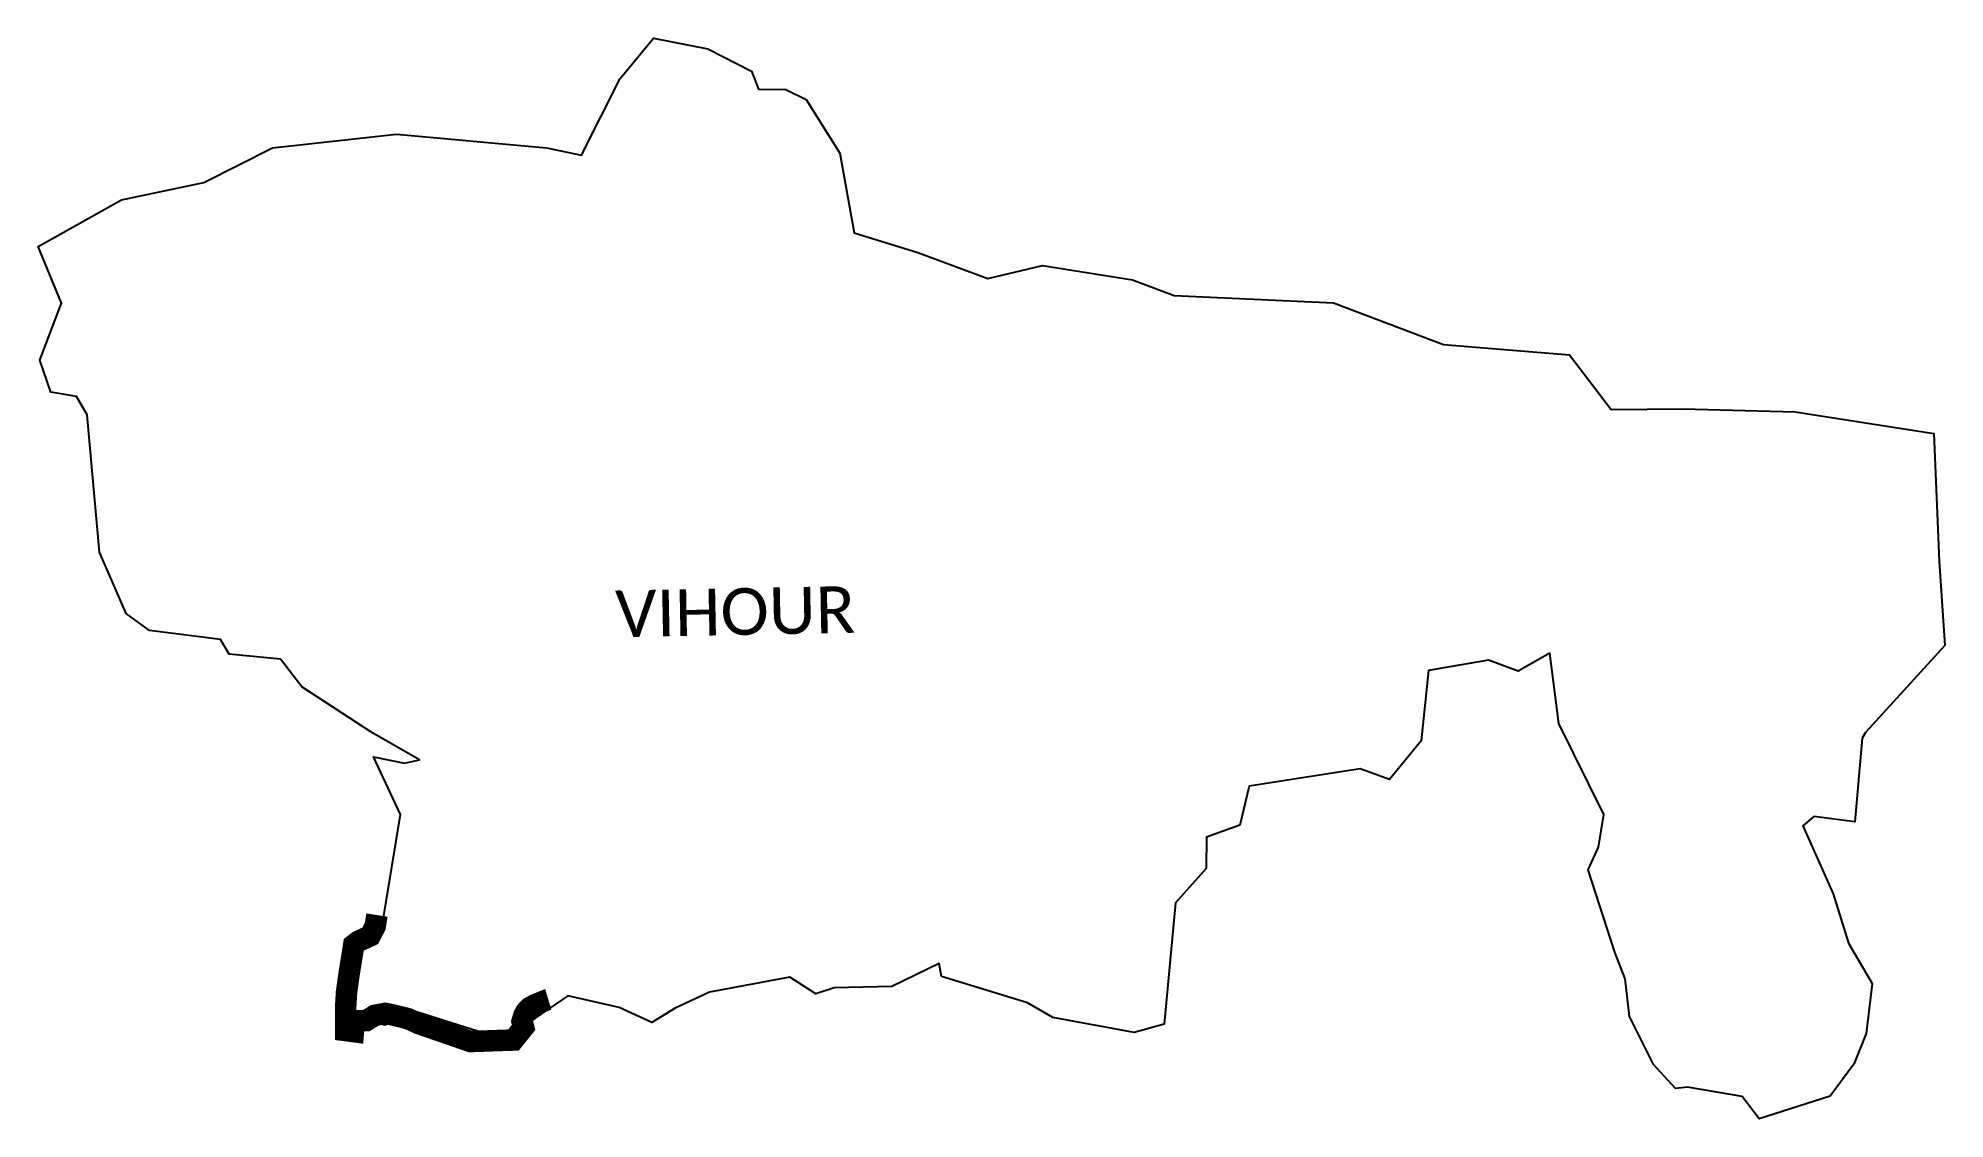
# Model space of a CAD drawing. Header units: metres. Extents: x 281090 to 285520, y 2029258 to 2031768.
import ezdxf

# ---------------------------------------------------------------- set-up
doc = ezdxf.new("R2010")
doc.units = ezdxf.units.M
for name, color, linetype in [('NATURALLY PROTECTED', 3, 'Continuous'), ('village', 4, 'Continuous'), ('VILLAGE NAME', 250, 'Continuous')]:
    doc.layers.add(name, color=color, linetype=linetype)
doc.styles.get("Standard").update_dxf_attribs({"font": 'simplex.shx'})

msp = doc.modelspace()

# ---------------------------------------------------------------- linework, layer by layer
at = {"layer": 'NATURALLY PROTECTED', "flags": 128}
msp.add_lwpolyline([(281876.8, 2029731.6, 50, 50, 0), (281872.7, 2029705.8, 50, 50, 0), (281861.3, 2029683.5, 50, 50, 0), (281832.9, 2029670.3, 50, 50, 0), (281823, 2029662.6, 50, 50, 0), (281818.3, 2029633, 50, 50, 0), (281812.7, 2029598.6, 50, 50, 0), (281806.2, 2029552.8, 50, 50, 0), (281804.3, 2029520.9, 50, 50, 0), (281804.1, 2029463.4, 50, 50, 0), (281822.2, 2029461, 50, 50, 0), (281824.3, 2029485.8, 50, 50, 0), (281842.2, 2029486.5, 50, 50, 0), (281849.1, 2029486.6, 50, 50, 0), (281852.3, 2029486.6, 50, 50, 0), (281872.1, 2029498.8, 50, 50, 0), (281877.3, 2029499.8, 50, 50, 0), (281883.5, 2029500.9, 50, 50, 0), (281896.2, 2029503.3, 50, 50, 0), (281909.8, 2029500.5, 50, 50, 0), (281924.3, 2029497.2, 50, 50, 0), (281949.7, 2029490.7, 50, 50, 0), (281973.9, 2029479.5, 50, 50, 0), (281997.1, 2029471.5, 50, 50, 0), (282031.3, 2029459.8, 50, 50, 0), (282056, 2029451.2, 50, 50, 0), (282081, 2029442.5, 50, 50, 0), (282094.1, 2029437.9, 50, 50, 0), (282149.9, 2029439.9, 50, 50, 0), (282194, 2029441.4, 50, 50, 0), (282217.5, 2029470.8, 50, 50, 0), (282214, 2029484.6, 50, 50, 0), (282215.3, 2029489, 50, 50, 0), (282218.2, 2029498.6, 50, 50, 0), (282222.9, 2029507.3, 50, 50, 0), (282232.8, 2029517.5, 50, 50, 0), (282245.5, 2029524.1, 50, 50, 0), (282272.9, 2029535.2, 50, 50, 0), (282274.9, 2029535.8, 0, 0, 0)], format="xyseb", dxfattribs=at)
at = {"layer": 'village'}
msp.add_polyline3d([(284715, 2029889.2, 0), (284727.6, 2029965.4, 0), (284622.5, 2030176.7, 0), (284601.6, 2030339.7, 0), (284527.9, 2030297.8, 0), (284459.5, 2030323.9, 0), (284319.7, 2030299.9, 0), (284302.6, 2030136.1, 0), (284229.2, 2030046.6, 0), (284161, 2030071.5, 0), (283903.3, 2030031.3, 0), (283881.6, 2029940.3, 0), (283803.8, 2029912.2, 0), (283803.4, 2029839.4, 0), (283732, 2029760.4, 0), (283705.4, 2029478.1, 0), (283636.2, 2029458.8, 0), (283447.2, 2029493.9, 0), (283388.4, 2029527.5, 0), (283188.1, 2029588.9, 0), (283182.8, 2029619, 0), (283073, 2029566, 0), (282938.9, 2029562.8, 0), (282896.8, 2029548.9, 0), (282836.3, 2029587.6, 0), (282649.7, 2029552.2, 0), (282569.8, 2029515.3, 0), (282515.7, 2029481.8, 0), (282439.3, 2029516.7, 0), (282320.2, 2029543.7, 0), (282229.6, 2029481.8, 0), (282206.2, 2029438.6, 0), (282113.1, 2029461, 0), (281971.1, 2029506.2, 0), (281895.6, 2029475.8, 0), (281814.9, 2029496.4, 0), (281800.2, 2029553.8, 0), (281822.9, 2029672.3, 0), (281892, 2029725.1, 0), (281931.6, 2029965.2, 0), (281868.5, 2030099.4, 0), (281941.2, 2030084.6, 0), (281975.5, 2030092.1, 0), (281865, 2030155.6, 0), (281702.6, 2030261.9, 0), (281653, 2030325.8, 0), (281533.7, 2030337.7, 0), (281513.7, 2030371.9, 0), (281348.4, 2030392.9, 0), (281294.1, 2030431.8, 0), (281232.5, 2030574.6, 0), (281203.2, 2030893.2, 0), (281179.1, 2030935.7, 0), (281119.2, 2030945.8, 0), (281093.5, 2031020.3, 0), (281143.6, 2031153, 0), (281089.7, 2031284.5, 0), (281283, 2031393.1, 0), (281474.5, 2031433.1, 0), (281634.3, 2031513.4, 0), (281922.1, 2031544.9, 0), (282270.9, 2031513.4, 0), (282352.4, 2031496.5, 0), (282442.1, 2031674.8, 0), (282519.2, 2031768.3, 0), (282645.7, 2031743.2, 0), (282747, 2031691.3, 0), (282763, 2031650.1, 0), (282826.9, 2031649.3, 0), (282874.3, 2031626, 0), (282952.3, 2031500.8, 0), (282985.7, 2031316.2, 0), (283133.1, 2031270.7, 0), (283295.8, 2031210, 0), (283423.4, 2031240.1, 0), (283632, 2031206.6, 0), (283728.9, 2031170.9, 0), (284099.5, 2031153.7, 0), (284354.7, 2031056.7, 0), (284647.8, 2031032.5, 0), (284744.3, 2030905.5, 0), (284911, 2030907.2, 0), (285171.6, 2030900.2, 0), (285494.2, 2030850.1, 0), (285506.7, 2030553.6, 0), (285519.6, 2030358, 0), (285335.2, 2030155.6, 0), (285327.4, 2030142.4, 0), (285310.4, 2029948.2, 0), (285215, 2029960.6, 0), (285189.9, 2029939.1, 0), (285260.3, 2029780.9, 0), (285295.3, 2029666.3, 0), (285350.4, 2029572.6, 0), (285336.7, 2029456.4, 0), (285308, 2029385.7, 0), (285252.9, 2029310.8, 0), (285087.8, 2029258.3, 0), (285049, 2029310, 0), (284921.7, 2029331.6, 0), (284893.6, 2029329.2, 0), (284842.7, 2029384.4, 0), (284786.9, 2029496.4, 0), (284777.1, 2029583.5, 0), (284752.6, 2029645.4, 0), (284690.7, 2029836.3, 0)], close=True, dxfattribs=at)

# ---------------------------------------------------------------- texts
at = {"layer": 'VILLAGE NAME', "insert": (282429.5, 2030485.3), "char_height": 108.748, "attachment_point": 1, "rotation": 1.1028}
msp.add_mtext_dynamic_manual_height_columns('{\\fCalibri|b0|i0|c0|p34;VIHOUR}', width=726.929, gutter_width=543.7, heights=[0], dxfattribs=at)

doc.saveas('drawing.dxf')
